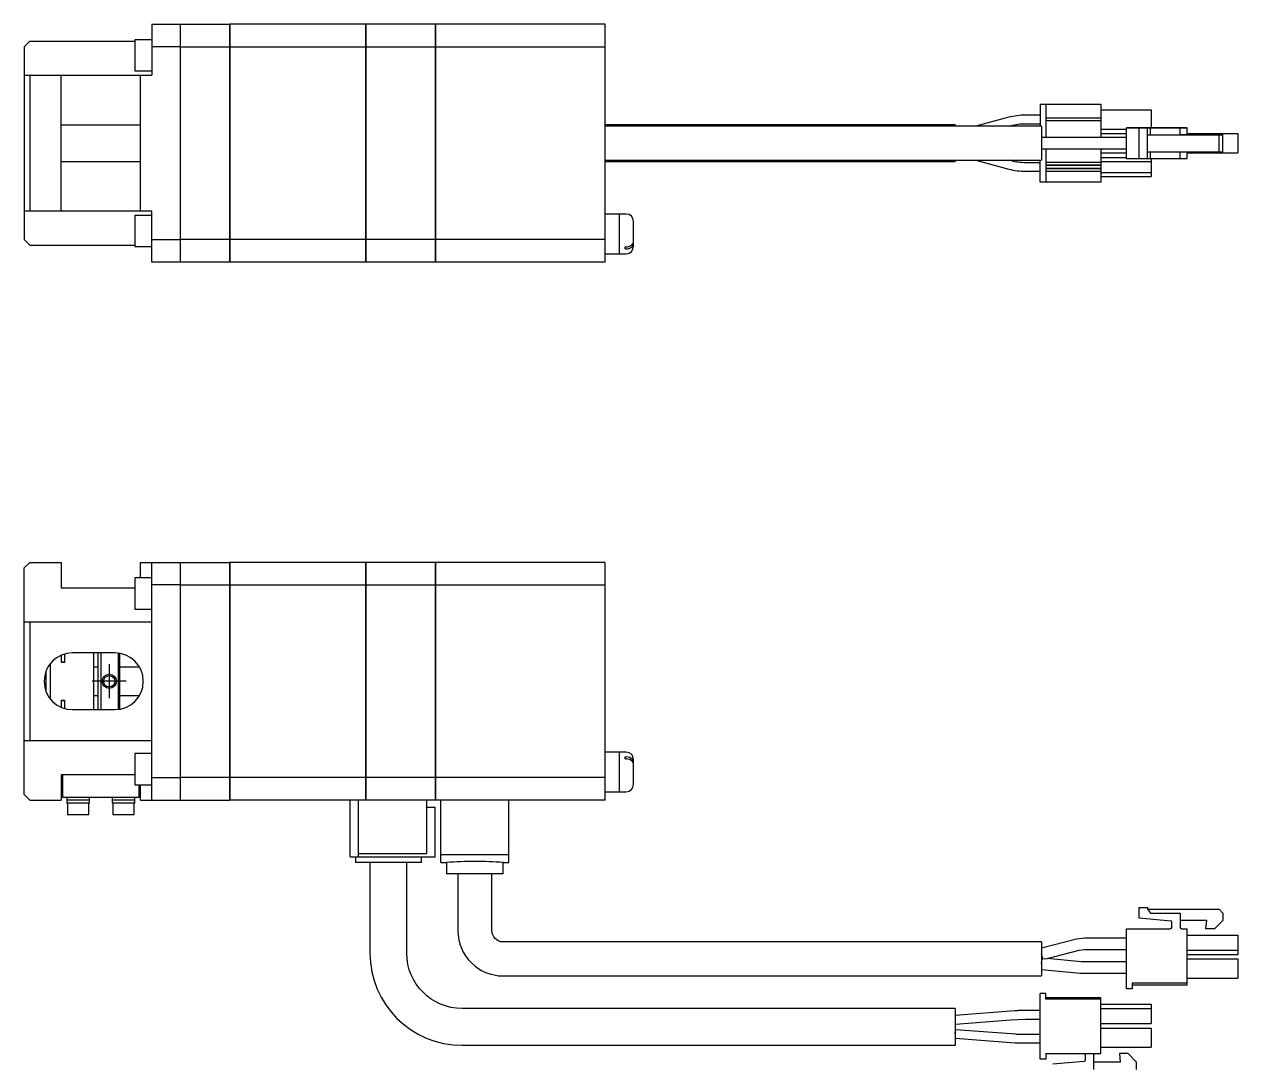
# Model space of a CAD drawing. Extents: x 0 to 930, y -8 to 492.
# Drawn here: x 223.1 to 437.2, y 308.9 to 492.4 of the extents above; entities that cross this region are included whole.
import ezdxf

# ---------------------------------------------------------------- set-up
doc = ezdxf.new("R2010")
doc.units = 0
doc.header["$LTSCALE"] = 0.5
doc.linetypes.add('CENTER', pattern=[50.8, 31.75, -6.35, 6.35, -6.35])
for name, color, linetype in [('MSM_CENTER', 1, 'CENTER'), ('MSM_CONTINUOUS', 7, 'CONTINUOUS'), ('MSM_NARROW', 5, 'CONTINUOUS')]:
    doc.layers.add(name, color=color, linetype=linetype)

msp = doc.modelspace()

# ---------------------------------------------------------------- linework, layer by layer
at = {"layer": 'MSM_CENTER'}
for p, q in [((238.11, 379.41), (238.11, 373.41)), ((241.11, 376.41), (235.11, 376.41))]:
    msp.add_line(p, q, dxfattribs=at)
at = {"layer": 'MSM_CONTINUOUS'}
for p, q in [((245.61, 492.39), (245.61, 483.39)), ((245.61, 492.39), (259.31, 492.39)), ((250.61, 492.39), (250.61, 450.39)), ((259.31, 492.39), (259.31, 450.39)), ((259.36, 492.34), (259.31, 492.34)), ((283.31, 492.39), (259.36, 492.39)), ((259.36, 492.39), (259.36, 450.39)), ((283.31, 492.39), (283.31, 450.39)), ((283.36, 492.34), (283.31, 492.34)), ((295.61, 492.39), (283.36, 492.39)), ((283.36, 492.39), (283.36, 450.39)), ((295.61, 492.39), (295.61, 450.39)), ((295.66, 492.34), (295.61, 492.34)), ((325.61, 492.39), (295.66, 492.39)), ((295.66, 492.39), (295.66, 450.39)), ((325.61, 450.39), (325.61, 492.39)), ((224.11, 489.39), (223.11, 488.39)), ((223.11, 488.39), (223.11, 454.39)), ((224.11, 489.39), (242.61, 489.39)), ((242.61, 489.64), (242.61, 484.14)), ((245.61, 489.64), (242.61, 489.64)), ((250.61, 488.39), (245.61, 488.39)), ((259.31, 488.36), (250.61, 488.36)), ((283.31, 488.36), (259.36, 488.36)), ((295.61, 488.36), (283.36, 488.36)), ((325.61, 488.36), (295.66, 488.36)), ((259.36, 488.1), (259.31, 488.1)), ((283.36, 488.1), (283.31, 488.1)), ((295.66, 488.1), (295.61, 488.1)), ((242.61, 484.14), (245.61, 484.14)), ((223.11, 483.39), (245.61, 483.39)), ((224.11, 483.39), (224.11, 459.39)), ((229.61, 459.39), (229.61, 483.39)), ((243.61, 459.39), (243.61, 483.39)), ((402.36, 478.29), (413.06, 478.29)), ((402.36, 478.29), (402.36, 474.39)), ((403.36, 478.29), (403.36, 472.39)), ((413.06, 478.29), (413.06, 472.39)), ((396.85, 475.96), (390.99, 474.39)), ((402.36, 476.34), (399.73, 476.34)), ((413.06, 475.84), (403.36, 475.84)), ((413.06, 475.34), (403.36, 475.34)), ((413.06, 477.29), (421.96, 477.29)), ((421.96, 477.29), (421.96, 474.09)), ((243.61, 474.6), (229.61, 474.6)), ((387.36, 474.64), (325.61, 474.64)), ((402.61, 474.39), (325.61, 474.39)), ((387.36, 474.64), (387.36, 474.39)), ((396.78, 474.39), (397.24, 474.51)), ((399.73, 474.84), (402.36, 474.84)), ((402.61, 474.39), (402.61, 468.39)), ((413.06, 473.89), (417.61, 473.89)), ((417.61, 474.09), (425.26, 474.09)), ((418.61, 474.09), (417.61, 474.09)), ((417.61, 468.69), (417.61, 474.09)), ((428.31, 474.09), (418.61, 474.09)), ((419.81, 468.69), (419.81, 474.09)), ((419.81, 474.09), (421.31, 474.09)), ((425.38, 474.09), (419.81, 474.09)), ((421.31, 468.69), (421.31, 474.09)), ((421.31, 474.09), (421.81, 474.09)), ((421.81, 474.09), (427.06, 474.09)), ((421.81, 472.89), (421.81, 474.09)), ((425.26, 474.09), (425.56, 474.09)), ((425.56, 474.09), (425.38, 474.09)), ((427.06, 474.09), (427.36, 474.09)), ((427.06, 472.89), (427.06, 474.09)), ((427.36, 474.09), (428.31, 474.09)), ((428.31, 472.89), (428.31, 474.09)), ((408.99, 472.39), (402.61, 472.39)), ((409.52, 472.39), (402.61, 472.39)), ((410.25, 472.39), (408.99, 472.39)), ((409.71, 472.39), (409.52, 472.39)), ((417.61, 472.39), (409.71, 472.39)), ((417.61, 472.39), (410.25, 472.39)), ((413.06, 473.09), (417.61, 473.09)), ((421.31, 472.89), (421.81, 472.89)), ((421.31, 472.89), (433.91, 472.89)), ((421.81, 472.89), (427.06, 472.89)), ((431.74, 472.89), (427.06, 472.89)), ((427.36, 472.89), (427.06, 472.89)), ((428.31, 473.09), (437.21, 473.09)), ((428.31, 473.09), (437.21, 473.09)), ((428.31, 473.09), (437.21, 473.09)), ((431.61, 472.89), (431.74, 472.89)), ((433.11, 472.89), (431.61, 472.89)), ((434.61, 472.89), (433.11, 472.89)), ((433.91, 469.89), (433.91, 472.89)), ((433.91, 472.89), (434.61, 472.89)), ((434.61, 469.89), (434.61, 472.89)), ((437.21, 473.09), (437.21, 469.69)), ((402.61, 470.39), (408.99, 470.39)), ((403.36, 470.39), (403.36, 464.49)), ((408.99, 470.39), (410.25, 470.39)), ((410.25, 470.39), (417.61, 470.39)), ((413.06, 470.39), (413.06, 464.49)), ((413.06, 469.69), (417.61, 469.69)), ((413.06, 468.89), (417.61, 468.89)), ((421.31, 469.89), (433.91, 469.89)), ((421.81, 468.69), (421.81, 469.89)), ((427.06, 468.69), (427.06, 469.89)), ((428.31, 468.69), (428.31, 469.89)), ((428.31, 469.69), (437.21, 469.69)), ((433.91, 469.89), (434.61, 469.89)), ((229.61, 468.18), (243.61, 468.18)), ((325.61, 468.39), (402.61, 468.39)), ((325.61, 468.14), (387.36, 468.14)), ((387.36, 468.39), (387.36, 468.14)), ((390.99, 468.39), (396.85, 466.82)), ((397.23, 468.27), (396.78, 468.39)), ((402.36, 467.94), (399.73, 467.94)), ((402.36, 464.49), (402.36, 468.39)), ((413.06, 467.99), (403.36, 467.99)), ((413.06, 467.49), (403.36, 467.49)), ((413.06, 467.44), (403.36, 467.44)), ((413.06, 466.94), (403.36, 466.94)), ((413.06, 466.89), (403.36, 466.89)), ((413.06, 468.14), (421.96, 468.14)), ((417.61, 468.69), (419.81, 468.69)), ((419.81, 468.69), (421.31, 468.69)), ((421.31, 468.69), (421.81, 468.69)), ((421.81, 468.69), (427.06, 468.69)), ((421.96, 468.69), (421.96, 465.49)), ((427.06, 468.69), (427.36, 468.69)), ((427.36, 468.69), (428.31, 468.69)), ((399.73, 466.44), (402.36, 466.44)), ((413.06, 466.39), (403.36, 466.39)), ((413.06, 466.24), (421.96, 466.24)), ((413.06, 465.49), (421.96, 465.49)), ((413.06, 464.49), (402.36, 464.49)), ((245.61, 459.39), (223.11, 459.39)), ((242.61, 458.64), (242.61, 453.14)), ((245.61, 458.64), (242.61, 458.64)), ((245.61, 450.39), (245.61, 459.39)), ((328.11, 458.89), (325.61, 458.89)), ((328.11, 451.89), (328.11, 458.89)), ((328.16, 458.84), (328.11, 458.84)), ((328.16, 451.89), (328.16, 458.89)), ((329.31, 458.89), (328.16, 458.89)), ((330.61, 453.19), (330.61, 457.59)), ((223.11, 454.39), (224.11, 453.39)), ((245.61, 454.39), (250.61, 454.39)), ((259.31, 454.42), (250.61, 454.42)), ((259.36, 454.67), (259.31, 454.67)), ((283.31, 454.42), (259.36, 454.42)), ((283.36, 454.67), (283.31, 454.67)), ((295.61, 454.42), (283.36, 454.42)), ((295.66, 454.67), (295.61, 454.67)), ((325.61, 454.42), (295.66, 454.42)), ((224.11, 453.39), (242.61, 453.39)), ((242.61, 453.14), (245.61, 453.14)), ((325.61, 451.89), (328.11, 451.89)), ((328.11, 451.94), (328.16, 451.94)), ((328.16, 451.89), (329.31, 451.89)), ((329.11, 453.1), (329.31, 453.1)), ((329.11, 452.74), (329.11, 453.1)), ((329.11, 452.74), (329.31, 452.74)), ((259.31, 450.39), (245.61, 450.39)), ((259.36, 450.44), (259.31, 450.44)), ((283.31, 450.39), (259.36, 450.39)), ((283.36, 450.44), (283.31, 450.44)), ((295.61, 450.39), (283.36, 450.39)), ((295.66, 450.44), (295.61, 450.44)), ((325.61, 450.39), (295.66, 450.39)), ((224.11, 397.41), (223.11, 396.41)), ((223.11, 356.41), (223.11, 396.41)), ((224.11, 397.41), (229.61, 397.41)), ((229.61, 397.41), (229.61, 392.91)), ((243.61, 394.66), (243.61, 397.41)), ((243.61, 397.41), (259.31, 397.41)), ((245.61, 355.41), (245.61, 397.41)), ((250.61, 397.41), (250.61, 355.41)), ((259.31, 397.41), (259.31, 355.41)), ((259.36, 397.36), (259.31, 397.36)), ((259.36, 397.41), (259.36, 355.41)), ((283.31, 397.41), (259.36, 397.41)), ((283.31, 397.41), (283.31, 355.41)), ((283.36, 397.36), (283.31, 397.36)), ((283.36, 397.41), (283.36, 355.41)), ((295.61, 397.41), (283.36, 397.41)), ((295.61, 397.41), (295.61, 355.41)), ((295.66, 397.36), (295.61, 397.36)), ((295.66, 397.41), (295.66, 355.41)), ((325.61, 397.41), (295.66, 397.41)), ((325.61, 355.41), (325.61, 397.41)), ((242.61, 394.66), (242.61, 389.16)), ((245.61, 394.66), (242.61, 394.66)), ((229.61, 392.91), (242.61, 392.91)), ((250.61, 393.41), (245.61, 393.41)), ((259.31, 393.38), (250.61, 393.38)), ((259.36, 393.12), (259.31, 393.12)), ((283.31, 393.38), (259.36, 393.38)), ((283.36, 393.12), (283.31, 393.12)), ((295.61, 393.38), (283.36, 393.38)), ((295.66, 393.12), (295.61, 393.12)), ((325.61, 393.38), (295.66, 393.38)), ((242.61, 389.16), (245.61, 389.16)), ((223.11, 386.91), (245.61, 386.91)), ((224.11, 386.91), (224.11, 365.91)), ((230.21, 381.21), (230.21, 379.74)), ((239.11, 381.41), (231.61, 381.41)), ((235.41, 371.41), (235.41, 381.41)), ((236.11, 381.41), (236.11, 371.41)), ((236.61, 381.41), (236.61, 371.41)), ((239.71, 371.44), (239.71, 381.37)), ((239.91, 381.34), (239.91, 371.47)), ((227.71, 379.53), (227.71, 373.28)), ((229.71, 379.74), (229.71, 381.03)), ((230.21, 379.76), (229.71, 379.76)), ((230.21, 379.74), (229.71, 379.74)), ((226.91, 377.66), (226.77, 377.66)), ((226.91, 378.11), (226.91, 374.7)), ((236.11, 378.91), (235.41, 378.91)), ((243.44, 378.91), (239.91, 378.91)), ((226.77, 375.16), (226.91, 375.16)), ((229.71, 371.78), (229.71, 373.07)), ((229.71, 373.07), (230.21, 373.07)), ((229.71, 373.05), (230.21, 373.05)), ((230.21, 373.07), (230.21, 371.61)), ((235.41, 373.91), (236.11, 373.91)), ((239.91, 373.91), (243.44, 373.91)), ((231.61, 371.41), (239.11, 371.41)), ((245.61, 365.91), (223.11, 365.91)), ((242.61, 363.66), (242.61, 358.16)), ((245.61, 363.66), (242.61, 363.66)), ((328.11, 363.91), (325.61, 363.91)), ((328.11, 356.91), (328.11, 363.91)), ((328.16, 363.86), (328.11, 363.86)), ((328.16, 356.91), (328.16, 363.91)), ((329.31, 363.91), (328.16, 363.91)), ((329.11, 363.05), (329.31, 363.05)), ((329.11, 362.7), (329.11, 363.05)), ((329.11, 362.7), (329.31, 362.7)), ((330.61, 358.21), (330.61, 362.61)), ((229.61, 359.91), (229.61, 355.41)), ((242.61, 359.91), (229.61, 359.91)), ((229.91, 355.91), (229.91, 359.91)), ((259.36, 359.69), (259.31, 359.69)), ((283.36, 359.69), (283.31, 359.69)), ((295.66, 359.69), (295.61, 359.69)), ((242.61, 358.16), (245.61, 358.16)), ((243.31, 358.16), (243.31, 355.91)), ((243.61, 355.41), (243.61, 358.16)), ((245.61, 359.41), (250.61, 359.41)), ((259.31, 359.44), (250.61, 359.44)), ((283.31, 359.44), (259.36, 359.44)), ((295.61, 359.44), (283.36, 359.44)), ((325.61, 359.44), (295.66, 359.44)), ((223.11, 356.41), (224.11, 355.41)), ((243.31, 355.91), (229.91, 355.91)), ((230.61, 355.91), (230.61, 354.91)), ((234.61, 354.91), (234.61, 355.91)), ((238.61, 355.91), (238.61, 354.91)), ((242.61, 354.91), (242.61, 355.91)), ((259.36, 355.46), (259.31, 355.46)), ((283.36, 355.46), (283.31, 355.46)), ((295.66, 355.46), (295.61, 355.46)), ((325.61, 356.91), (328.11, 356.91)), ((328.11, 356.96), (328.16, 356.96)), ((328.16, 356.91), (329.31, 356.91)), ((224.11, 355.41), (229.61, 355.41)), ((234.61, 355.41), (230.61, 355.41)), ((234.61, 354.91), (230.61, 354.91)), ((230.71, 354.91), (230.71, 352.91)), ((234.51, 352.91), (234.51, 354.91)), ((242.61, 355.41), (238.61, 355.41)), ((242.61, 354.91), (238.61, 354.91)), ((238.71, 354.91), (238.71, 352.91)), ((242.51, 352.91), (242.51, 354.91)), ((243.61, 355.41), (259.31, 355.41)), ((295.61, 355.41), (259.36, 355.41)), ((280.61, 345.41), (280.61, 355.41)), ((282.11, 345.41), (282.11, 355.41)), ((294.11, 346.01), (294.11, 355.41)), ((294.11, 354.21), (295.61, 354.21)), ((295.61, 345.41), (295.61, 354.21)), ((325.61, 355.41), (295.66, 355.41)), ((296.61, 344.41), (296.61, 355.41)), ((308.61, 344.41), (308.61, 355.41)), ((230.71, 352.91), (234.51, 352.91)), ((238.71, 352.91), (242.51, 352.91)), ((280.61, 345.41), (295.61, 345.41)), ((281.54, 345.41), (281.54, 344.41)), ((282.11, 346.01), (294.11, 346.01)), ((293.18, 344.41), (293.18, 345.41)), ((296.61, 345.84), (308.61, 345.84)), ((293.18, 344.41), (281.54, 344.41)), ((284.11, 344.41), (284.11, 328.41)), ((290.61, 328.41), (290.61, 344.41)), ((296.61, 344.41), (297.61, 344.41)), ((297.61, 344.41), (297.61, 342.41)), ((307.61, 344.41), (308.61, 344.41)), ((307.61, 342.41), (307.61, 344.41)), ((307.61, 342.41), (297.61, 342.41)), ((299.61, 342.41), (299.61, 332.41)), ((305.61, 332.41), (305.61, 342.41)), ((419.81, 334.59), (419.81, 336.51)), ((419.81, 336.51), (421.31, 336.51)), ((419.81, 336.51), (421.31, 336.51)), ((421.31, 336.51), (421.31, 336.21)), ((421.31, 336.21), (421.81, 335.51)), ((421.31, 336.21), (421.81, 335.51)), ((421.31, 336.21), (433.91, 336.21)), ((421.31, 336.21), (433.91, 336.21)), ((433.91, 336.21), (434.61, 335.51)), ((433.91, 336.21), (434.61, 335.51)), ((425.38, 334.1), (419.81, 334.59)), ((421.81, 335.51), (427.06, 335.51)), ((421.81, 335.51), (427.06, 335.51)), ((427.06, 335.51), (427.06, 333.01)), ((431.74, 334.21), (427.06, 334.21)), ((431.61, 332.71), (431.74, 334.21)), ((431.61, 332.71), (431.74, 334.21)), ((434.61, 334.21), (433.11, 332.71)), ((434.61, 335.51), (434.61, 334.21)), ((417.61, 332.71), (425.26, 332.71)), ((417.61, 322.11), (417.61, 332.71)), ((417.61, 332.71), (425.26, 332.71)), ((425.27, 332.71), (425.26, 332.71)), ((425.56, 333.01), (425.56, 333.91)), ((427.36, 332.71), (428.31, 332.71)), ((427.36, 332.71), (427.36, 332.71)), ((427.36, 332.71), (428.31, 332.71)), ((428.31, 322.86), (428.31, 332.71)), ((433.11, 332.71), (431.61, 332.71)), ((402.61, 330.41), (307.61, 330.41)), ((408.74, 330.89), (402.61, 329.29)), ((402.61, 330.41), (402.61, 324.41)), ((410.25, 331.08), (408.74, 330.89)), ((417.61, 331.08), (410.25, 331.08)), ((428.31, 331.61), (437.21, 331.61)), ((428.31, 331.61), (437.21, 331.61)), ((437.21, 331.61), (437.21, 328.21)), ((402.83, 327.41), (402.61, 328.26)), ((403.56, 327.47), (409.24, 328.95)), ((409.24, 328.95), (410.25, 329.08)), ((410.25, 329.08), (417.61, 329.08)), ((428.31, 328.96), (437.21, 328.96)), ((428.31, 328.21), (437.21, 328.21)), ((402.61, 326.56), (402.71, 327.55)), ((402.61, 325.55), (409.42, 324.89)), ((402.8, 327.54), (402.71, 327.55)), ((402.83, 327.41), (403.56, 327.47)), ((409.61, 326.89), (403.56, 327.47)), ((409.71, 326.88), (409.61, 326.89)), ((417.61, 326.88), (409.71, 326.88)), ((428.31, 327.41), (437.21, 327.41)), ((428.31, 327.41), (437.21, 327.41)), ((437.21, 327.41), (437.21, 324.01)), ((307.61, 324.41), (402.61, 324.41)), ((409.42, 324.89), (409.71, 324.88)), ((409.71, 324.88), (417.61, 324.88)), ((428.31, 324.01), (437.21, 324.01)), ((402.36, 309.71), (402.36, 321.31)), ((403.36, 321.31), (402.36, 321.31)), ((403.36, 320.31), (403.36, 321.31)), ((418.61, 322.11), (417.61, 322.11)), ((428.31, 323.11), (418.61, 323.11)), ((418.61, 323.11), (418.61, 322.11)), ((418.61, 322.86), (428.31, 322.86)), ((413.06, 320.56), (403.36, 320.56)), ((413.06, 320.31), (403.36, 320.31)), ((413.06, 310.71), (413.06, 320.56)), ((413.06, 319.41), (421.96, 319.41)), ((421.96, 319.41), (421.96, 316.01)), ((387.36, 318.66), (300.36, 318.66)), ((387.36, 318.66), (387.36, 312.16)), ((397.91, 318.25), (387.36, 317.41)), ((402.36, 318.28), (398.76, 318.28)), ((413.06, 318.66), (421.96, 318.66)), ((387.36, 314.16), (387.42, 314.9)), ((387.42, 315.91), (397.1, 316.68)), ((398.04, 314.11), (387.42, 314.9)), ((397.1, 316.68), (399.73, 316.78)), ((399.73, 316.78), (402.36, 316.78)), ((413.06, 316.01), (421.96, 316.01)), ((413.06, 315.21), (421.96, 315.21)), ((421.96, 315.21), (421.96, 311.81)), ((387.36, 313.4), (397.93, 312.61)), ((402.36, 314.08), (398.74, 314.08)), ((300.36, 312.16), (387.36, 312.16)), ((398.74, 312.58), (402.36, 312.58)), ((403.36, 310.71), (403.36, 309.71)), ((403.36, 310.71), (413.06, 310.71)), ((413.06, 311.81), (421.96, 311.81)), ((416.36, 310.71), (416.49, 309.21)), ((417.86, 310.71), (416.36, 310.71)), ((419.36, 309.21), (417.86, 310.71)), ((403.36, 309.71), (402.36, 309.71)), ((410.13, 309.31), (404.56, 308.82)), ((410.31, 310.41), (410.31, 309.51)), ((411.81, 307.91), (411.81, 310.41)), ((416.49, 309.21), (411.81, 309.21)), ((419.36, 307.91), (419.36, 309.21))]:
    msp.add_line(p, q, dxfattribs=at)
msp.add_circle((238.11, 376.41), 1.01, dxfattribs=at)
for centre, radius, start, end in [((399.73, 465.19), 11.15, 89.9911, 105.0006), ((399.73, 477.59), 11.15, 255.0015, 270.0068), ((329.31, 457.59), 1.3, 0, 90), ((329.8, 454.06), 0.809, 303.6126, 357.2927), ((329.33, 454.71), 1.61, 269.2584, 304.7863), ((329.31, 453.19), 1.3, 270, 0), ((329.33, 454.4), 1.66, 269.4455, 299.7231), ((329.72, 453.74), 0.891, 298.7486, 355.0367), ((231.61, 376.41), 5, 90, 270), ((239.11, 376.41), 5, 270, 90), ((329.31, 362.61), 1.3, 0, 90), ((329.39, 361.65), 1.41, 41.3743, 92.8178), ((329.4, 361.31), 1.39, 42.8199, 93.04), ((329.86, 361.75), 0.754, 5.8166, 41.8939), ((329.86, 362.1), 0.751, 1.7681, 38.8955), ((329.31, 358.21), 1.3, 270, 360), ((302.62, 284.36), 60.26, 90.0102, 94.77), ((302.6, 284.39), 60.23, 85.2289, 89.9909), ((425.36, 333.91), 0.2, 0, 85), ((307.61, 332.41), 8, 180, 270), ((425.26, 333.01), 0.3, 270, 0), ((427.36, 333.01), 0.3, 180, 270), ((427.36, 333.01), 0.3, 180, 270), ((300.36, 328.41), 16.25, 180, 270), ((398.76, 307.53), 10.75, 90, 94.548), ((387.43, 315.99), 0.0851, 221.0924, 266.557), ((387.42, 314.83), 0.0716, 89.0598, 140.0433), ((398.74, 323.33), 10.75, 265.7108, 270)]:
    msp.add_arc(centre, radius, start, end, dxfattribs=at)
at = {"layer": 'MSM_CONTINUOUS', "extrusion": (0, 0, -1)}
for centre, radius, start, end in [((-399.73, 465.18), 9.65, 75.0035, 90.008), ((-399.73, 477.59), 9.65, 269.9899, 284.9986), ((-307.61, 332.41), 2, 270, 0), ((-425.26, 333.01), 0.3, 180, 270), ((-425.26, 333.01), 0.3, 180, 270), ((-427.36, 333.01), 0.3, 270, 0), ((-427.36, 333.01), 0.3, 270, 0), ((-300.36, 328.41), 9.75, 270, 0), ((-398.74, 323.33), 9.25, 270, 274.2892), ((-410.01, 310.41), 0.3, 90, 180), ((-412.11, 310.41), 0.3, 0, 90), ((-410.11, 309.51), 0.2, 180, 265)]:
    msp.add_arc(centre, radius, start, end, dxfattribs=at)
at = {"layer": 'MSM_NARROW'}
msp.add_circle((238.11, 376.41), 1.25, dxfattribs=at)

doc.saveas('drawing.dxf')
